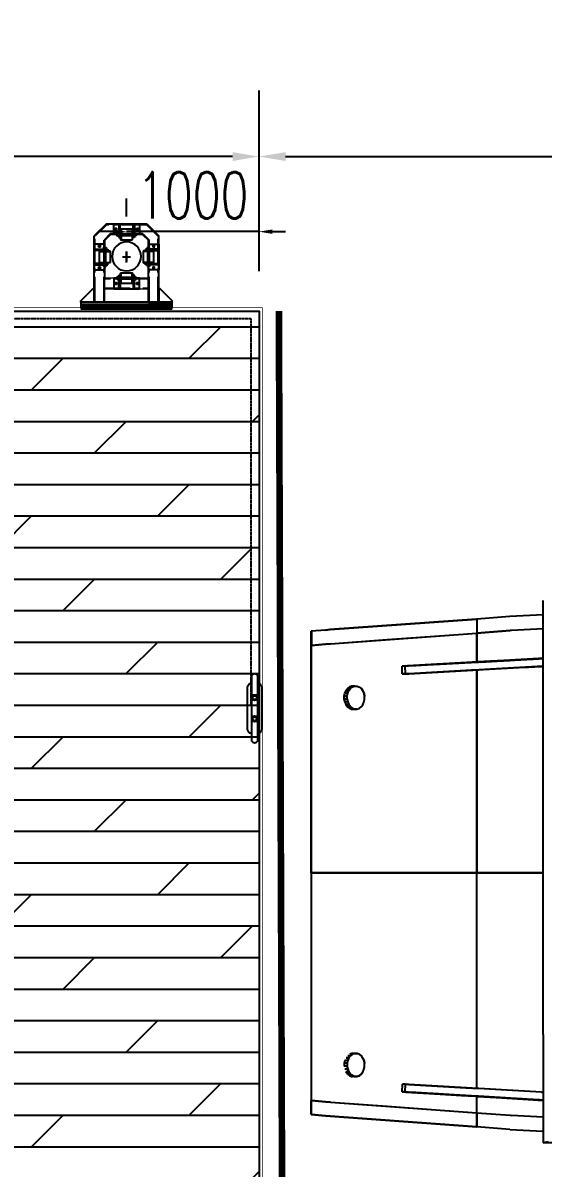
# Model space of a CAD drawing. Header units: millimetres. Extents: x -1003406 to 3312184, y 81337 to 716393.
# Drawn here: x 1480124 to 1484051, y 392198 to 400845 of the extents above; entities that cross this region are included whole.
import ezdxf

# ---------------------------------------------------------------- set-up
doc = ezdxf.new("R2010")
doc.units = ezdxf.units.MM
doc.header["$LTSCALE"] = 10
for name, pattern in [('CENTER2', [28.575, 19.05, -3.175, 3.175, -3.175]), ('DASHED2', [0.375, 0.25, -0.125]), ('DOTE', [2.42, 2, -0.2, 0.02, -0.2])]:
    doc.linetypes.add(name, pattern=pattern)
doc.layers.get('0').update_dxf_attribs({"linetype": 'CONTINUOUS'})
doc.layers.get('Defpoints').update_dxf_attribs({"linetype": 'CONTINUOUS'})
for name, color, linetype in [('DOTE', 1, 'DOTE'), ('W- bollard系船栓', 4, 'CONTINUOUS'), ('W-_ANTICOLLISION防撞措施', 192, 'CONTINUOUS'), ('W-bridge approach引桥', 4, 'CONTINUOUS'), ('W-FLOAT_BOWL浮筒', 253, 'CONTINUOUS'), ('W-MOUNTING固定方式', 5, 'CONTINUOUS'), ('W-STEEL_FRAME钢架', 3, 'CONTINUOUS'), ('W-WOOD_FLOOR木地板', 30, 'CONTINUOUS'), ('配筋率', 61, 'CONTINUOUS')]:
    doc.layers.add(name, color=color, linetype=linetype)
doc.layers.add('文字及标注', color=3, linetype='CONTINUOUS', lineweight=15)
doc.styles.add('STANDARD_T3', font='simplex.shx', dxfattribs={"width": 0.7, "bigfont": 'gbcbig.shx'})
doc.dimstyles.new('W&&100', dxfattribs={"dimtxt": 350, "dimasz": 100, "dimexe": 250, "dimexo": 300, "dimgap": 100, "dimtad": 1, "dimdec": 0, "dimzin": 0, "dimdsep": 46, "dimtxsty": 'STANDARD_T3', "dimcen": 0.09, "dimclrd": 1, "dimclre": 1, "dimclrt": 7, "dimazin": 2, "dimtfac": 1, "dimtdec": 0, "dimtix": 1, "dimtmove": 2, "dimatfit": 3, "dimfxl": 100, "dimtolj": 1, "dimtzin": 0, "dimarcsym": 0})
doc.dimstyles.new('W&&200', dxfattribs={"dimtxt": 700, "dimasz": 200, "dimexe": 500, "dimexo": 600, "dimgap": 200, "dimtad": 1, "dimdec": 0, "dimzin": 0, "dimdsep": 46, "dimtxsty": 'STANDARD_T3', "dimcen": 0.09, "dimclrd": 1, "dimclre": 1, "dimclrt": 7, "dimazin": 2, "dimtfac": 1, "dimtdec": 0, "dimtix": 1, "dimtmove": 2, "dimatfit": 3, "dimfxl": 100, "dimtolj": 1, "dimtzin": 0, "dimarcsym": 0})
doc.dimstyles.new('W&&5', dxfattribs={"dimtxt": 17.5, "dimasz": 5, "dimexe": 12.5, "dimexo": 15, "dimgap": 5, "dimtad": 1, "dimdec": 0, "dimzin": 0, "dimdsep": 46, "dimtxsty": 'STANDARD_T3', "dimcen": 0.09, "dimclrd": 1, "dimclre": 1, "dimclrt": 7, "dimazin": 2, "dimtfac": 1, "dimtdec": 0, "dimtix": 1, "dimtmove": 2, "dimatfit": 3, "dimfxl": 100, "dimtolj": 1, "dimtzin": 0, "dimarcsym": 0})

# ---------------------------------------------------------------- blocks, each defined once
blk = doc.blocks.new('*D914')
at = {"layer": 'Defpoints', "color": 0, "transparency": 16777216}
for p in [(1469406.5, 399835.4), (1469406.5, 398669.1), (1481906.5, 398669.1)]:
    blk.add_point(p, dxfattribs=at)
at = {"layer": 'W-bridge approach引桥', "color": 1, "lineweight": -2, "transparency": 16777216}
for p, q in [((1469406.5, 399269.1), (1469406.5, 400335.4)), ((1481906.5, 399269.1), (1481906.5, 400335.4)), ((1481706.5, 399835.4), (1469606.5, 399835.4))]:
    blk.add_line(p, q, dxfattribs=at)
at = {"layer": 'W-bridge approach引桥', "color": 1, "transparency": 16777216}
for points in [[(1469606.5, 399868.7), (1469606.5, 399802), (1469406.5, 399835.4)], [(1481706.5, 399868.7), (1481706.5, 399802), (1481906.5, 399835.4)]]:
    blk.add_solid(points, dxfattribs=at)
at = {"layer": 'W-bridge approach引桥', "color": 7, "transparency": 16777216, "insert": (1475656.5, 400385.4), "char_height": 700, "attachment_point": 5, "style": 'STANDARD_T3'}
blk.add_mtext('\\A1;12500', dxfattribs=at)
blk = doc.blocks.new('*U190')
blk.add_lwpolyline([(-12, 0), (-12, 2.5), (12, 2.5), (12, 0)], close=True)
blk = doc.blocks.new('*U189')
at = {"color": 8, "linetype": 'Continuous', "lineweight": 15}
for p, q in [((-1, 1.9), (-2.1, 1)), ((0, 1.4), (0, -1.4)), ((-1, -1.9), (-2.1, -1))]:
    blk.add_line(p, q, dxfattribs=at)
at = {"color": 7, "linetype": 'Continuous', "lineweight": 15}
for p, q in [((16, 1.4), (0, 1.4)), ((0, 0), (18.5, 0)), ((16, 1.4), (16, 0)), ((18.5, -1.4), (18.5, 0)), ((0, -1.4), (18.5, -1.4))]:
    blk.add_line(p, q, dxfattribs=at)
for centre, radius, start, end in [((-3.2, 0), 2.9, 41.31782, 318.68218), ((-3.2, 0), 1.45, 41.31782, 318.68218), ((0, 2.8), 2.82, 221.31782, 270), ((0, -2.8), 2.82, 90, 138.68218), ((0, 2.8), 1.37, 221.31782, 270), ((0, -2.8), 1.37, 90, 138.68218)]:
    blk.add_arc(centre, radius, start, end, dxfattribs=at)
blk = doc.blocks.new('无头销轴_B型_D12X150')
at = {"color": 0}
for p, q in [((-72, 6), (-72, -6)), ((72, 6), (72, -6))]:
    blk.add_line(p, q, dxfattribs=at)
blk.add_lwpolyline([(-75, 4.3), (-75, -4.3), (-72, -6), (72, -6), (75, -4.3), (75, 4.3), (72, 6), (-72, 6)], close=True, dxfattribs=at)
for centre in [(-69.5, 0), (69.5, 0)]:
    blk.add_circle(centre, 1.6, dxfattribs=at)
blk = doc.blocks.new('A$C1EDE4923')
at = {"color": 3, "linetype": 'CENTER2', "ltscale": 0.5}
for p, q in [((-272, 67.6), (-272, 91.6)), ((-235, 119.6), (-254, 119.6)), ((-146, 119.6), (-127, 119.6)), ((-109, 67.6), (-109, 91.6)), ((-284, 79.6), (-260, 79.6)), ((-97, 79.6), (-121, 79.6))]:
    blk.add_line(p, q, dxfattribs=at)
at = {"linetype": 'DASHED2'}
for p, q in [((-240, 126.1), (-249, 126.1)), ((-240, 113.1), (-249, 113.1)), ((-235.5, 125.9), (-145.5, 125.9)), ((-235.5, 113.3), (-145.5, 113.3)), ((-141, 126.1), (-132, 126.1)), ((-141, 113.1), (-132, 113.1))]:
    blk.add_line(p, q, dxfattribs=at)
at = {"color": 3, "linetype": 'CENTER2'}
blk.add_line((-240.9, 119.6), (-140, 119.6), dxfattribs=at)
for p, q in [((-232.5, 79.6), (-232.5, 159.6)), ((-148.5, 79.6), (-148.5, 159.6))]:
    blk.add_line(p, q)
for points in [[(-94, 39.6), (-94, 119.6), (-287, 119.6), (-287, 39.6)], [(-249, 141.6), (-240, 141.6), (-240, 39.6), (-249, 39.6)], [(-232.5, 159.6), (-148.5, 159.6), (-145.5, 156.6), (-145.5, 82.6), (-148.5, 79.6), (-232.5, 79.6), (-235.5, 82.6), (-235.5, 156.6)], [(-132, 141.6), (-141, 141.6), (-141, 39.6), (-132, 39.6)]]:
    blk.add_lwpolyline(points, close=True)
for centre in [(-272, 79.6), (-109, 79.6)]:
    blk.add_circle(centre, 7)
at = {"xscale": -1}
for name, p, rotation in [('无头销轴_B型_D12X150', (-190.5, 119.6), 180), ('*U189', (-260, 113.6), 270), ('*U190', (-249, 119.6), 90), ('*U190', (-237.5, 119.6), 90)]:
    blk.add_blockref(name, p, dxfattribs=dict(at, rotation=rotation))
for name, p, rotation in [('*U190', (-143.5, 119.6), 270), ('*U190', (-132, 119.6), 270), ('*U189', (-121, 113.6), 90)]:
    blk.add_blockref(name, p, dxfattribs=dict(rotation=rotation))
blk = doc.blocks.new('*D175')
at = {"color": 1, "lineweight": -2, "transparency": 16777216}
for p, q in [((-78.3, 310.9), (78, 464.4)), ((120.6, 506.2), (81.6, 467.9)), ((-81.8, 307.4), (-85.4, 303.9))]:
    blk.add_line(p, q, dxfattribs=at)
at = {"color": 1, "transparency": 16777216}
for points in [[(81, 468.5), (82.2, 467.3), (78, 464.4)], [(-82.4, 308), (-81.3, 306.8), (-78.3, 310.9)]]:
    blk.add_solid(points, dxfattribs=at)
at = {"layer": 'Defpoints', "color": 0, "transparency": 16777216}
for p in [(78, 464.4), (-78.3, 310.9)]:
    blk.add_point(p, dxfattribs=at)
at = {"color": 7, "transparency": 16777216, "insert": (93.2, 498.6), "char_height": 17.5, "attachment_point": 5, "rotation": 44.4737, "style": 'STANDARD_T3'}
blk.add_mtext('\\A1;∅219', dxfattribs=at)
blk = doc.blocks.new('*D928')
at = {"layer": 'Defpoints', "color": 0, "transparency": 16777216}
for p in [(1497906.5, 399835.4), (1481906.5, 398669.1), (1497906.5, 391669.1)]:
    blk.add_point(p, dxfattribs=at)
at = {"layer": 'W-bridge approach引桥', "color": 1, "lineweight": -2, "transparency": 16777216}
for p, q in [((1481906.5, 399269.1), (1481906.5, 400335.4)), ((1497906.5, 399035.4), (1497906.5, 400335.4)), ((1482106.5, 399835.4), (1497706.5, 399835.4))]:
    blk.add_line(p, q, dxfattribs=at)
at = {"layer": 'W-bridge approach引桥', "color": 1, "transparency": 16777216}
for points in [[(1482106.5, 399868.7), (1482106.5, 399802), (1481906.5, 399835.4)], [(1497706.5, 399868.7), (1497706.5, 399802), (1497906.5, 399835.4)]]:
    blk.add_solid(points, dxfattribs=at)
at = {"layer": 'W-bridge approach引桥', "color": 7, "transparency": 16777216, "insert": (1489906.5, 400385.4), "char_height": 700, "attachment_point": 5, "style": 'STANDARD_T3'}
blk.add_mtext('\\A1;16000', dxfattribs=at)
blk = doc.blocks.new('*D697')
at = {"layer": 'Defpoints', "color": 0, "transparency": 16777216}
for p in [(1480906.8, 399268.4), (1480906.8, 399081.7), (1481906.5, 398669.1)]:
    blk.add_point(p, dxfattribs=at)
at = {"layer": '文字及标注', "color": 1, "lineweight": -2, "transparency": 16777216}
for p, q in [((1480906.8, 399381.7), (1480906.8, 399518.4)), ((1481906.5, 398969.1), (1481906.5, 399518.4)), ((1480806.8, 399268.4), (1480706.8, 399268.4)), ((1481906.5, 399268.4), (1480906.8, 399268.4)), ((1482006.5, 399268.4), (1482106.5, 399268.4))]:
    blk.add_line(p, q, dxfattribs=at)
at = {"layer": '文字及标注', "color": 1, "transparency": 16777216}
for points in [[(1480806.8, 399285), (1480806.8, 399251.7), (1480906.8, 399268.4)], [(1482006.5, 399285), (1482006.5, 399251.7), (1481906.5, 399268.4)]]:
    blk.add_solid(points, dxfattribs=at)
at = {"layer": '文字及标注', "color": 7, "transparency": 16777216, "insert": (1481406.7, 399543.4), "char_height": 350, "attachment_point": 5, "style": 'STANDARD_T3'}
blk.add_mtext('\\A1;1000', dxfattribs=at)
blk = doc.blocks.new('$matou$00000081')
at = {"elevation": 0}
for points in [[(115.4, -12.5, 1.151757), (115.4, 12.5), (-115.4, 12.5, 1.151757), (-115.4, -12.5), (115.4, -12.5)], [(-96.2, 12.5, -0.182727), (-79.9, 27.6), (80.9, 27.6, -0.182727), (97.2, 12.5)], [(97.2, -12.5, -0.182727), (80.9, -27.6), (-79.9, -27.6, -0.182727), (-96.2, -12.5, -0.127039)]]:
    blk.add_lwpolyline(points, format="xyb", dxfattribs=at)
for centre, radius in [((-39.5, 0, 0), 10.9), ((-39.5, 0, 0), 7.27), ((40.5, 0, 0), 10.9), ((40.5, 0, 0), 7.27)]:
    blk.add_circle(centre, radius)
blk = doc.blocks.new('$matou$00000062')
at = {"color": 0, "linetype": 'Continuous'}
for p, q in [((-1659.6, 7196.1), (-1650.7, 7299.6)), ((-1650.7, 7299.6), (-1659.6, 7196.1)), ((-1650.7, 7299.2), (-1554.1, 7300)), ((-1650.7, 7299.2), (-1650.7, 7300)), ((-1650.7, 7300), (-1554.1, 7300)), ((-1650.7, 7299.2), (-1554.1, 7300)), ((-1554.1, 7299.6), (-1650.7, 7299.6)), ((-1554.1, 7299.6), (-1650.7, 7299.6)), ((-1650.7, 7299.2), (-1554.1, 7299.2)), ((-1606.1, 7300), (-1606.1, 7300)), ((-1606.1, 7300), (-1606.1, 7300)), ((-1563.1, 7196.1), (-1554.1, 7299.2)), ((-1554.1, 7299.2), (-1563.1, 7196.1)), ((-1563.1, 7196.1), (-1554.1, 7299.2)), ((-1554.1, 7300), (-1554.1, 7299.2)), ((0, 7299.6), (-1554.1, 7299.6)), ((0, 7299.6), (-1554.1, 7299.6)), ((0, 7299.6), (0, 7196.1)), ((0, 7196.1), (0, 7299.6)), ((1554.1, 7299.6), (0, 7299.6)), ((0, 7299.6), (1554.1, 7299.6)), ((0, 7196.1), (0, 7299.6)), ((0, 7196.1), (0, 7299.6)), ((1554.1, 7299.2), (1554.1, 7300)), ((1650.7, 7300), (1554.1, 7300)), ((1650.7, 7300), (1554.1, 7299.2)), ((1650.7, 7300), (1554.1, 7299.2)), ((1554.1, 7299.6), (1650.7, 7299.6)), ((1554.1, 7299.6), (1650.7, 7299.6)), ((1563.1, 7196.1), (1554.1, 7299.2)), ((1554.1, 7299.2), (1563.1, 7196.1)), ((1650.7, 7299.2), (1554.1, 7299.2)), ((1563.1, 7196.1), (1554.1, 7299.2)), ((1606.1, 7300), (1606.1, 7300)), ((1606.1, 7300), (1606.1, 7300)), ((1650.7, 7300), (1650.7, 7299.2)), ((1659.6, 7196.1), (1650.7, 7299.6)), ((1659.6, 7196.1), (1650.7, 7299.6)), ((-1734.6, 6084.7), (-1662.6, 7162.4)), ((-1662.6, 7162.1), (-1734.6, 6084.4)), ((-1734.6, 6084.4), (-1662.6, 7162.1)), ((-1734.6, 6084.7), (-1662.6, 7161.7)), ((-1734.6, 6084), (-1662.6, 7161.7)), ((-1734.6, 6084.7), (-1662.6, 7161.7)), ((-1662.6, 7162.1), (-1659.6, 7196.1)), ((-1659.6, 7196.1), (-1662.6, 7162.1)), ((-1662.6, 7161.7), (-1662.6, 7162.4)), ((-1566.4, 7157.9), (-1638.1, 6084.4)), ((-1566.4, 7157.9), (-1638.1, 6084.4)), ((-1566.4, 7157.9), (-1594.2, 6741.8)), ((-1563.1, 7196.1), (-1566.4, 7157.9)), ((-1563.1, 7196.1), (-1566.4, 7157.9)), ((-1566.4, 7157.9), (-1563.1, 7196.1)), ((0, 7196.1), (0, 6741.8)), ((0, 6741.8), (0, 7196.1)), ((0, 7196.1), (0, 6741.8)), ((0, 6741.8), (0, 7196.1)), ((1566.4, 7157.9), (1563.1, 7196.1)), ((1563.1, 7196.1), (1566.4, 7157.9)), ((1563.1, 7196.1), (1566.4, 7157.9)), ((1566.4, 7157.9), (1638.1, 6084.4)), ((1566.4, 7157.9), (1638.1, 6084.4)), ((1566.4, 7157.9), (1594.2, 6741.8)), ((1662.6, 7162.1), (1659.6, 7196.1)), ((1659.6, 7196.1), (1662.6, 7162.1)), ((1662.6, 7161.7), (1662.6, 7162.4)), ((1734.6, 6084.7), (1662.6, 7162.4)), ((1662.6, 7162.1), (1734.6, 6084.4)), ((1662.6, 7162.1), (1734.6, 6084.4)), ((1734.6, 6084.7), (1662.6, 7161.7)), ((1734.6, 6084), (1662.6, 7161.7)), ((1734.6, 6084.7), (1662.6, 7161.7)), ((-1373.6, 7033.6), (-1358.8, 7045.3)), ((-1358.8, 7045.3), (-1358.8, 7023.8)), ((-1358.8, 7023.8), (-1358.8, 7045.3)), ((-1340.8, 7032), (-1340.8, 7053.5)), ((-1340.8, 7032), (-1340.8, 7053.5)), ((-1320.7, 7036.1), (-1320.7, 7057.6)), ((-1320.7, 7036.1), (-1320.7, 7057.6)), ((-1300.1, 7057.3), (-1320.7, 7057.6)), ((-1300.1, 7035.8), (-1300.1, 7057.3)), ((-1300.1, 7035.8), (-1300.1, 7057.3)), ((-1280.3, 7052.7), (-1300.1, 7057.3)), ((-1280.3, 7031.2), (-1280.3, 7052.7)), ((-1280.3, 7031.2), (-1280.3, 7052.7)), ((-1262.6, 7022.6), (-1262.6, 7044)), ((-1262.6, 7044), (-1262.6, 7022.6)), ((1135.6, 7033.6), (1150.4, 7045.3)), ((1150.4, 7045.3), (1135.6, 7033.6)), ((1168.4, 7053.5), (1150.4, 7045.3)), ((1168.4, 7053.5), (1150.4, 7045.3)), ((1150.4, 7023.8), (1150.4, 7045.3)), ((1150.4, 7023.8), (1150.4, 7045.3)), ((1188.4, 7057.6), (1168.4, 7053.5)), ((1168.4, 7053.5), (1188.4, 7057.6)), ((1168.4, 7032), (1168.4, 7053.5)), ((1168.4, 7032), (1168.4, 7053.5)), ((1188.4, 7036.1), (1188.4, 7057.6)), ((1188.4, 7057.6), (1188.4, 7036.1)), ((1188.4, 7057.6), (1209, 7057.3)), ((1188.4, 7057.6), (1209, 7057.3)), ((1209, 7057.3), (1209, 7035.8)), ((1209, 7057.3), (1209, 7035.8)), ((1209, 7057.3), (1228.9, 7052.7)), ((1209, 7057.3), (1228.9, 7052.7)), ((1228.9, 7052.7), (1228.9, 7031.2)), ((1228.9, 7052.7), (1246.5, 7044)), ((1228.9, 7052.7), (1228.9, 7031.2)), ((1246.5, 7044), (1228.9, 7052.7)), ((1246.5, 7044), (1260.9, 7031.9)), ((1246.5, 7022.6), (1246.5, 7044)), ((1246.5, 7044), (1246.5, 7022.6)), ((1260.9, 7031.9), (1246.5, 7044)), ((-1390.2, 6964.6), (-1390.2, 6986.1)), ((-1390.2, 6964.6), (-1390.2, 6986.1)), ((-1390.2, 6964.6), (-1389.9, 6981.5)), ((-1389.9, 6981.5), (-1390.2, 6964.6)), ((-1385.2, 6948.3), (-1390.2, 6964.6)), ((-1390.2, 6964.6), (-1385.2, 6948.3)), ((-1389.9, 7003), (-1390, 6997.2)), ((-1384.2, 7019.2), (-1389.9, 7003)), ((-1389.9, 6981.5), (-1389.9, 7003)), ((-1389.9, 6981.5), (-1389.9, 7003)), ((-1389.9, 6981.5), (-1384.2, 6997.7)), ((-1384.2, 6997.7), (-1389.9, 6981.5)), ((-1373.6, 7033.6), (-1384.2, 7019.2)), ((-1384.2, 6997.7), (-1384.2, 7019.2)), ((-1384.2, 6997.7), (-1384.2, 7019.2)), ((-1384.2, 6997.7), (-1373.6, 7012.1)), ((-1373.6, 7012.1), (-1384.2, 6997.7)), ((-1373.6, 7012.1), (-1373.6, 7033.6)), ((-1373.6, 7033.6), (-1373.6, 7012.1)), ((-1373.6, 7012.1), (-1358.8, 7023.8)), ((-1373.6, 7012.1), (-1358.8, 7023.8)), ((-1358.8, 7023.8), (-1340.8, 7032)), ((-1340.8, 7032), (-1358.8, 7023.8)), ((-1340.8, 7032), (-1320.7, 7036.1)), ((-1320.7, 7036.1), (-1340.8, 7032)), ((-1300.1, 7035.8), (-1320.7, 7036.1)), ((-1300.1, 7035.8), (-1320.7, 7036.1)), ((-1280.3, 7031.2), (-1300.1, 7035.8)), ((-1280.3, 7031.2), (-1300.1, 7035.8)), ((-1262.6, 7022.6), (-1280.3, 7031.2)), ((-1262.6, 7022.6), (-1280.3, 7031.2)), ((-1248.3, 7010.4), (-1262.6, 7022.6)), ((-1248.3, 7010.4), (-1262.6, 7022.6)), ((-1248.3, 7031.9), (-1248.3, 7010.4)), ((-1248.3, 7010.4), (-1248.3, 7031.9)), ((-1248.3, 7010.4), (-1238.3, 6995.7)), ((-1238.3, 6995.7), (-1248.3, 7010.4)), ((-1238.3, 6995.7), (-1238.3, 7017.2)), ((-1238.3, 7017.2), (-1238.3, 6995.7)), ((-1233.2, 7000.9), (-1238.3, 7017.2)), ((-1233.2, 6979.4), (-1238.3, 6995.7)), ((-1233.2, 6979.4), (-1238.3, 6995.7)), ((-1233.2, 6979.4), (-1233.6, 6962.5)), ((-1233.6, 6962.5), (-1233.2, 6979.4)), ((-1233.2, 7000.9), (-1233.2, 6979.4)), ((-1233.2, 6979.4), (-1233.2, 7000.9)), ((1118.9, 6986.1), (1119.3, 7003)), ((1119.3, 7003), (1118.9, 6986.1)), ((1118.9, 6964.6), (1118.9, 6986.1)), ((1118.9, 6964.6), (1118.9, 6986.1)), ((1119.3, 6981.5), (1118.9, 6964.6)), ((1119.3, 6981.5), (1118.9, 6964.6)), ((1118.9, 6964.6), (1124, 6948.3)), ((1118.9, 6964.6), (1124, 6948.3)), ((1119.3, 7003), (1125, 7019.2)), ((1125, 7019.2), (1119.3, 7003)), ((1119.3, 6981.5), (1119.3, 7003)), ((1119.3, 6981.5), (1119.3, 7003)), ((1125, 6997.7), (1119.3, 6981.5)), ((1125, 6997.7), (1119.3, 6981.5)), ((1125, 7019.2), (1135.6, 7033.6)), ((1135.6, 7033.6), (1125, 7019.2)), ((1125, 6997.7), (1125, 7019.2)), ((1125, 6997.7), (1125, 7019.2)), ((1135.6, 7012.1), (1125, 6997.7)), ((1135.6, 7012.1), (1125, 6997.7)), ((1135.6, 7012.1), (1135.6, 7033.6)), ((1135.6, 7012.1), (1135.6, 7033.6)), ((1135.6, 7012.1), (1150.4, 7023.8)), ((1150.4, 7023.8), (1135.6, 7012.1)), ((1168.4, 7032), (1150.4, 7023.8)), ((1168.4, 7032), (1150.4, 7023.8)), ((1188.4, 7036.1), (1168.4, 7032)), ((1188.4, 7036.1), (1168.4, 7032)), ((1188.4, 7036.1), (1209, 7035.8)), ((1188.4, 7036.1), (1209, 7035.8)), ((1209, 7035.8), (1228.9, 7031.2)), ((1209, 7035.8), (1228.9, 7031.2)), ((1228.9, 7031.2), (1246.5, 7022.6)), ((1228.9, 7031.2), (1246.5, 7022.6)), ((1260.9, 7010.4), (1246.5, 7022.6)), ((1246.5, 7022.6), (1260.9, 7010.4)), ((1260.9, 7010.4), (1260.9, 7031.9)), ((1260.9, 7031.9), (1270.9, 7017.2)), ((1260.9, 7010.4), (1260.9, 7031.9)), ((1270.9, 7017.2), (1260.9, 7031.9)), ((1260.9, 7010.4), (1270.9, 6995.7)), ((1260.9, 7010.4), (1270.9, 6995.7)), ((1270.9, 7017.2), (1275.9, 7000.9)), ((1270.9, 6995.7), (1270.9, 7017.2)), ((1270.9, 6995.7), (1270.9, 7017.2)), ((1275.9, 7000.9), (1270.9, 7017.2)), ((1270.9, 6995.7), (1275.9, 6979.4)), ((1270.9, 6995.7), (1275.9, 6979.4)), ((1275.9, 6979.4), (1275.6, 6962.5)), ((1275.9, 6979.4), (1275.6, 6962.5)), ((1275.9, 6979.4), (1275.9, 7000.9)), ((1275.9, 6979.4), (1275.9, 7000.9)), ((-1375.2, 6933.6), (-1385.2, 6948.3)), ((-1385.2, 6948.3), (-1375.2, 6933.6)), ((-1360.8, 6921.5), (-1375.2, 6933.6)), ((-1375.2, 6933.6), (-1360.8, 6921.5)), ((-1360.8, 6921.5), (-1343.2, 6912.8)), ((-1360.8, 6921.5), (-1343.2, 6912.8)), ((-1343.2, 6912.8), (-1323.3, 6908.2)), ((-1343.2, 6912.8), (-1323.3, 6908.2)), ((-1323.3, 6908.2), (-1302.7, 6907.9)), ((-1323.3, 6908.2), (-1302.7, 6907.9)), ((-1282.7, 6912), (-1302.7, 6907.9)), ((-1302.7, 6907.9), (-1282.7, 6912)), ((-1264.7, 6920.2), (-1282.7, 6912)), ((-1282.7, 6912), (-1264.7, 6920.2)), ((-1264.7, 6920.2), (-1249.9, 6931.9)), ((-1264.7, 6920.2), (-1249.9, 6931.9)), ((-1239.2, 6946.3), (-1249.9, 6931.9)), ((-1249.9, 6931.9), (-1239.2, 6946.3)), ((-1239.2, 6946.3), (-1233.6, 6962.5)), ((-1239.2, 6946.3), (-1233.6, 6962.5)), ((1124, 6948.3), (1134, 6933.6)), ((1124, 6948.3), (1134, 6933.6)), ((1134, 6933.6), (1148.3, 6921.5)), ((1134, 6933.6), (1148.3, 6921.5)), ((1148.3, 6921.5), (1166, 6912.8)), ((1148.3, 6921.5), (1166, 6912.8)), ((1166, 6912.8), (1185.8, 6908.2)), ((1166, 6912.8), (1185.8, 6908.2)), ((1185.8, 6908.2), (1206.5, 6907.9)), ((1185.8, 6908.2), (1206.5, 6907.9)), ((1226.5, 6912), (1206.5, 6907.9)), ((1206.5, 6907.9), (1226.5, 6912)), ((1244.5, 6920.2), (1226.5, 6912)), ((1226.5, 6912), (1244.5, 6920.2)), ((1259.3, 6931.9), (1244.5, 6920.2)), ((1244.5, 6920.2), (1259.3, 6931.9)), ((1269.9, 6946.3), (1259.3, 6931.9)), ((1269.9, 6946.3), (1259.3, 6931.9)), ((1275.6, 6962.5), (1269.9, 6946.3)), ((1275.6, 6962.5), (1269.9, 6946.3)), ((-1594.2, 6741.8), (-1624.5, 6287.6)), ((0, 6741.8), (0, 6287.6)), ((0, 6287.6), (0, 6741.8)), ((0, 6741.8), (0, 6287.6)), ((0, 6287.6), (0, 6741.8)), ((1594.2, 6741.8), (1624.5, 6287.6)), ((-1526.6, 6077.1), (-1498, 6591.3)), ((-1497.3, 6605.9), (-1525.9, 6091.6)), ((-1497.2, 6585.2), (-1525.8, 6070.9)), ((-1497.2, 6585.2), (-1522.8, 6123.5)), ((-1522.8, 6123.5), (-1497.2, 6585.2)), ((-1498, 6591.3), (-1522.2, 6156)), ((-1522.2, 6156), (-1498, 6591.3)), ((-1497.9, 6573.4), (-1522.1, 6138)), ((-1497.9, 6573.4), (-1522.1, 6138)), ((-1498, 6591.3), (-1510.1, 6365.2)), ((-1498, 6591.3), (-1510.1, 6365.2)), ((-1510.1, 6364.2), (-1497.9, 6573.4)), ((-1497.9, 6573.4), (-1510.1, 6364.2)), ((-1509.4, 6377.2), (-1497.3, 6604)), ((-1497.3, 6604), (-1509.4, 6377.2)), ((-1509.4, 6377.2), (-1497.2, 6587)), ((-1497.2, 6587), (-1509.4, 6377.2)), ((-1495.7, 6611.5), (-1506.9, 6410.3)), ((-1498.5, 5607.3), (-1444.2, 6583.2)), ((-1497.3, 6605.9), (-1495.8, 6632.2)), ((-1497.3, 6605.9), (-1495.8, 6632.2)), ((-1497.3, 6604), (-1497.2, 6587)), ((-1497.2, 6587), (-1497.3, 6604)), ((-1495.7, 6611.5), (-1497.2, 6585.2)), ((-1497.2, 6585.2), (-1495.7, 6611.5)), ((-1495.8, 6632.2), (-1442.9, 6630.2)), ((-1495.7, 6611.5), (-1495.8, 6632.2)), ((-1495.8, 6632.2), (-1442.9, 6630.2)), ((-1495.8, 6632.2), (-1495.7, 6611.5)), ((-1442.8, 6609.5), (-1495.7, 6611.5)), ((-1442.8, 6609.5), (-1495.7, 6611.5)), ((-1444.2, 6583.2), (-1472.8, 6069)), ((-1442.8, 6609.5), (-1470.1, 6118.2)), ((-1444.2, 6583.2), (-1469.9, 6121.5)), ((-1469.9, 6121.5), (-1444.2, 6583.2)), ((-1444.2, 6583.2), (-1442.8, 6609.5)), ((-1442.8, 6609.5), (-1444.2, 6583.2)), ((-1442.8, 6609.5), (-1442.9, 6630.2)), ((-1442.8, 6609.5), (-1442.9, 6630.2)), ((1359.7, 6610.4), (1359.8, 6631)), ((1359.8, 6631), (1359.7, 6610.4)), ((1412.7, 6612.2), (1359.7, 6610.4)), ((1412.7, 6612.2), (1359.7, 6610.4)), ((1359.7, 6610.4), (1411.7, 5596.4)), ((1359.7, 6610.4), (1361.1, 6584.1)), ((1361.1, 6584.1), (1359.7, 6610.4)), ((1359.8, 6631), (1412.8, 6632.9)), ((1359.8, 6631), (1412.8, 6632.9)), ((1361.1, 6584.1), (1387.4, 6069.7)), ((1361.1, 6584.1), (1384.7, 6122.3)), ((1411.7, 5596.4), (1361.1, 6584.1)), ((1384.7, 6122.3), (1361.1, 6584.1)), ((1412.7, 6612.2), (1412.8, 6632.9)), ((1412.7, 6612.2), (1412.8, 6632.9)), ((1414, 6585.9), (1412.7, 6612.2)), ((1412.7, 6612.2), (1414, 6585.9)), ((1414.1, 6606.6), (1412.8, 6632.9)), ((1414.1, 6606.6), (1412.8, 6632.9)), ((1414.1, 6604.7), (1414, 6587.7)), ((1414.1, 6604.7), (1414, 6587.7)), ((1414, 6587.7), (1425.3, 6377.8)), ((1414, 6587.7), (1425.3, 6377.8)), ((1414, 6585.9), (1437.7, 6124.1)), ((1437.7, 6124.1), (1414, 6585.9)), ((1455.1, 5784.4), (1414, 6585.9)), ((1414, 6585.9), (1414, 6585.9)), ((1414.1, 6606.6), (1440.5, 6092.2)), ((1414.1, 6604.7), (1425.3, 6377.8)), ((1414.1, 6604.7), (1425.3, 6377.8)), ((1414.7, 6574.1), (1425.9, 6364.9)), ((1425.9, 6364.9), (1414.7, 6574.1)), ((1437, 6138.6), (1414.7, 6574.1)), ((1437, 6138.6), (1414.7, 6574.1)), ((1437.1, 6156.6), (1414.8, 6592)), ((1414.8, 6592), (1437.1, 6156.6)), ((1414.8, 6592), (1425.9, 6365.8)), ((1414.8, 6592), (1437.1, 6156.6)), ((1425.9, 6365.8), (1414.8, 6592)), ((-1510.8, 6352.2), (-1522.9, 6125.4)), ((-1510.8, 6352.2), (-1522.9, 6125.4)), ((-1510.8, 6352.2), (-1522.9, 6142.4)), ((-1522.9, 6142.4), (-1510.8, 6352.2)), ((-1522.2, 6156), (-1510.1, 6365.2)), ((-1522.2, 6156), (-1510.1, 6365.2)), ((-1510.1, 6364.2), (-1522.1, 6138)), ((-1522.1, 6138), (-1510.1, 6364.2)), ((-1510.8, 6352.2), (-1510.1, 6364.2)), ((-1509.4, 6377.2), (-1510.1, 6365.2)), ((-1509.6, 6364.2), (-1510.1, 6364.2)), ((1425.9, 6365.8), (1425.3, 6377.8)), ((1425.9, 6364.9), (1425.4, 6364.8)), ((1425.9, 6365.8), (1437.1, 6156.6)), ((1425.9, 6365.8), (1437.1, 6156.6)), ((1426.5, 6352.9), (1425.9, 6364.9)), ((1425.9, 6364.9), (1437, 6138.6)), ((1437, 6138.6), (1425.9, 6364.9)), ((1437.7, 6126), (1426.5, 6352.9)), ((1426.5, 6352.9), (1437.7, 6126)), ((1437.8, 6143), (1426.5, 6352.9)), ((1437.8, 6143), (1426.5, 6352.9)), ((-1624.5, 6287.6), (-1638.1, 6084.4)), ((0, 6287.6), (0, 6084.4)), ((0, 6084.4), (0, 6287.6)), ((0, 6287.6), (0, 6084.4)), ((0, 6084.4), (0, 6287.6)), ((1624.5, 6287.6), (1638.1, 6084.4)), ((-1526.6, 6077.1), (-1522.2, 6156)), ((-1525.8, 6070.9), (-1522.8, 6123.5)), ((-1525.8, 6070.9), (-1522.8, 6123.5)), ((-1523, 6146.3), (-1522.9, 6144.2)), ((-1523, 6146.3), (-1522.9, 6144.2)), ((-1522.9, 6142.4), (-1522.9, 6125.4)), ((-1522.9, 6142.4), (-1521.9, 6142.3)), ((-1522.9, 6142.4), (-1522.9, 6125.4)), ((-1521.9, 6142.3), (-1522.9, 6142.4)), ((-1472.8, 6069), (-1469.9, 6121.5)), ((-1472.8, 6069), (-1469.9, 6121.5)), ((1387.4, 6069.7), (1384.7, 6122.3)), ((1387.4, 6069.7), (1384.7, 6122.3)), ((1436.9, 6142.9), (1437.8, 6143)), ((1437.8, 6143), (1436.9, 6142.9)), ((1441.2, 6077.7), (1437.1, 6156.6)), ((1437.8, 6143), (1437.7, 6126)), ((1437.7, 6126), (1437.8, 6143)), ((1437.7, 6124.1), (1452.2, 5840.6)), ((1437.8, 6144.8), (1437.8, 6146.9)), ((1437.8, 6144.8), (1437.8, 6146.9)), ((1440.4, 6071.5), (1437.8, 6122.4)), ((1440.4, 6071.5), (1437.8, 6122.4)), ((-1751.8, 5841), (-1734.6, 6084.4)), ((-1751.8, 5841), (-1734.6, 6084.4)), ((-1734.6, 6084.7), (-1734.6, 6084)), ((-1734.6, 6084.4), (-1638.1, 6084.4)), ((-1638.1, 6084.4), (-1734.6, 6084.4)), ((-1638.1, 6084.4), (-1655.6, 5837.6)), ((-1638.1, 6084.4), (-1655.6, 5837.6)), ((-1638.1, 6084.4), (-1655.6, 5837.6)), ((-1638.1, 6084.4), (-1526.3, 6084.4)), ((-1638.1, 6084.4), (-1526.3, 6084.4)), ((-1552.1, 5596.4), (-1524.6, 6091.8)), ((-1552.1, 5596.4), (-1525.8, 6070.9)), ((-1525.9, 6091.6), (-1551.5, 5629.9)), ((-1525.9, 6091.6), (-1551.5, 5629.9)), ((-1550.8, 5641.7), (-1526.6, 6077.1)), ((-1550.8, 5641.7), (-1526.6, 6077.1)), ((-1526.5, 6059.1), (-1550.7, 5623.8)), ((-1526.5, 6059.1), (-1550.7, 5623.8)), ((-1526.6, 6077.1), (-1538.6, 5850.9)), ((-1526.6, 6077.1), (-1538.6, 5850.9)), ((-1526.5, 6059.1), (-1538.6, 5849.9)), ((-1538.6, 5849.9), (-1526.5, 6059.1)), ((-1525.9, 6089.8), (-1537.9, 5862.9)), ((-1537.9, 5862.9), (-1525.9, 6089.8)), ((-1537.9, 5862.9), (-1525.8, 6072.8)), ((-1525.8, 6072.8), (-1537.9, 5862.9)), ((-1525.9, 6091.6), (-1525.9, 6093.7)), ((-1525.9, 6091.6), (-1525.9, 6093.7)), ((-1525.8, 6072.8), (-1525.9, 6089.8)), ((-1525.8, 6072.8), (-1525.9, 6089.8)), ((-1498.5, 5607.3), (-1472.8, 6069)), ((-1498.5, 5607.3), (-1472.8, 6069)), ((-1472, 6084.4), (0, 6084.4)), ((-1472, 6084.4), (0, 6084.4)), ((0, 5596.4), (0, 6084.4)), ((0, 5596.4), (0, 6084.4)), ((1386.7, 6084.4), (0, 6084.4)), ((0, 6084.4), (0, 5596.4)), ((0, 6084.4), (0, 5596.4)), ((0, 6084.4), (1386.7, 6084.4)), ((1411.7, 5596.4), (1387.4, 6069.7)), ((1440.5, 6090.4), (1440.4, 6073.4)), ((1440.5, 6090.4), (1440.4, 6073.4)), ((1440.4, 6073.4), (1451.6, 5863.5)), ((1451.6, 5863.5), (1440.4, 6073.4)), ((1464.1, 5609.8), (1440.4, 6071.5)), ((1440.4, 6071.5), (1464.1, 5609.8)), ((1440.5, 6092.2), (1440.5, 6094.3)), ((1440.5, 6094.3), (1440.5, 6092.2)), ((1440.5, 6092.2), (1464.2, 5630.5)), ((1464.2, 5630.5), (1440.5, 6092.2)), ((1440.5, 6090.4), (1451.6, 5863.5)), ((1451.6, 5863.5), (1440.5, 6090.4)), ((1638.1, 6084.4), (1440.9, 6084.4)), ((1440.9, 6084.4), (1638.1, 6084.4)), ((1441.1, 6059.7), (1452.3, 5850.5)), ((1452.3, 5850.5), (1441.1, 6059.7)), ((1464.8, 5596.4), (1441.1, 6059.7)), ((1452.3, 5851.5), (1441.2, 6077.7)), ((1452.3, 5851.5), (1441.2, 6077.7)), ((1465.8, 5596.4), (1441.2, 6077.7)), ((1463.5, 5642.2), (1441.2, 6077.7)), ((1441.2, 6077.7), (1463.5, 5642.2)), ((1638.1, 6084.4), (1655.6, 5837.6)), ((1655.6, 5837.6), (1638.1, 6084.4)), ((1734.6, 6084.4), (1638.1, 6084.4)), ((1734.6, 6084.4), (1638.1, 6084.4)), ((1638.1, 6084.4), (1655.6, 5837.6)), ((1734.6, 6084.7), (1734.6, 6084)), ((1751.8, 5841), (1734.6, 6084.4)), ((1751.8, 5841), (1734.6, 6084.4)), ((-1751.8, 5841), (-1764.3, 5596.4)), ((-1751.8, 5841), (-1764.3, 5596.4)), ((-1667.6, 5596.4), (-1656.1, 5828.5)), ((-1667.6, 5596.4), (-1656.1, 5828.5)), ((-1655.6, 5837.6), (-1656.1, 5828.5)), ((-1655.6, 5837.6), (-1656.1, 5828.5)), ((-1539.3, 5837.9), (-1551.5, 5628.1)), ((-1551.5, 5628.1), (-1539.3, 5837.9)), ((-1539.3, 5837.9), (-1551.4, 5611.1)), ((-1539.3, 5837.9), (-1551.4, 5611.1)), ((-1550.8, 5641.7), (-1538.6, 5850.9)), ((-1550.8, 5641.7), (-1538.6, 5850.9)), ((-1550.7, 5623.8), (-1538.6, 5849.9)), ((-1550.7, 5623.8), (-1538.6, 5849.9)), ((-1539.3, 5837.9), (-1538.6, 5849.9)), ((-1537.9, 5862.9), (-1538.6, 5850.9)), ((-1538.1, 5849.9), (-1538.6, 5849.9)), ((1452.3, 5851.5), (1451.6, 5863.5)), ((1452.3, 5850.5), (1451.8, 5850.5)), ((1452.3, 5851.5), (1463.5, 5642.2)), ((1452.3, 5851.5), (1463.5, 5642.2)), ((1463.4, 5624.4), (1452.3, 5850.5)), ((1452.3, 5850.5), (1463.4, 5624.4)), ((1452.9, 5838.5), (1452.3, 5850.5)), ((1452.9, 5838.5), (1464.1, 5611.6)), ((1464.1, 5611.6), (1452.9, 5838.5)), ((1464.1, 5628.6), (1452.9, 5838.5)), ((1464.1, 5628.6), (1452.9, 5838.5)), ((1656.1, 5828.5), (1655.6, 5837.6)), ((1656.1, 5828.5), (1655.6, 5837.6)), ((1667.6, 5596.4), (1656.1, 5828.5)), ((1667.6, 5596.4), (1656.1, 5828.5)), ((1667.6, 5596.4), (1656.1, 5828.5)), ((1764.3, 5596.4), (1751.8, 5841)), ((1764.3, 5596.4), (1751.8, 5841)), ((-1541.7, 5784), (-1551.4, 5609.2)), ((-1551.4, 5609.2), (-1541.7, 5784)), ((1403.7, 5751.5), (1411.1, 5608)), ((1411.1, 5608), (1403.7, 5751.5)), ((-1553.3, 5596.4), (-1550.8, 5641.7)), ((1465.8, 5596.4), (1463.5, 5642.2)), ((1465.8, 5596.4), (1463.5, 5642.2)), ((-1844.1, 3407.9), (-1844.1, 5596.4)), ((-1844.1, 3407.9), (-1844.1, 5596.4)), ((-1844.1, 5596.4), (-1837.2, 5559.7)), ((-1837.2, 5559.7), (-1844.1, 5596.4)), ((-1104, 5596.4), (-1844.1, 5596.4)), ((-1104, 5596.4), (-1844.1, 5596.4)), ((-1551.5, 5629.9), (-1553.4, 5596.4)), ((-1552.2, 5596.4), (-1550.7, 5623.8)), ((-1551.4, 5609.2), (-1552.1, 5596.4)), ((-1552.1, 5596.4), (-1551.4, 5609.2)), ((-1551.5, 5632.2), (-1551.5, 5629.9)), ((-1551.5, 5629.9), (-1551.5, 5632.2)), ((-1551.5, 5628.1), (-1551.4, 5611.1)), ((-1551.5, 5628.1), (-1550.5, 5628.1)), ((-1551.5, 5628.1), (-1551.4, 5611.1)), ((-1550.5, 5628.1), (-1551.5, 5628.1)), ((-1499.1, 5596.4), (-1498.5, 5607.3)), ((-1499.1, 5596.4), (-1498.5, 5607.3)), ((-1498.5, 5607.3), (-1499.1, 5596.4)), ((-1499.1, 5596.4), (-1498.5, 5607.3)), ((-1104, 5596.4), (1862.1, 5596.4)), ((-1104, 5596.4), (1862.1, 5596.4)), ((1411.7, 5596.4), (1411.1, 5608)), ((1463.2, 5628.6), (1464.1, 5628.6)), ((1464.1, 5628.6), (1463.2, 5628.6)), ((1464.1, 5611.6), (1464.1, 5628.6)), ((1464.1, 5628.6), (1464.1, 5611.6)), ((1464.7, 5596.4), (1464.1, 5609.8)), ((1464.7, 5596.4), (1464.1, 5609.8)), ((1464.1, 5609.8), (1464.7, 5596.4)), ((1464.2, 5630.5), (1464.2, 5632.7)), ((1464.2, 5630.5), (1464.2, 5632.7)), ((1464.2, 5630.5), (1465.9, 5596.4)), ((1464.2, 5630.5), (1465.9, 5596.4))]:
    blk.add_line(p, q, dxfattribs=at)
blk = doc.blocks.new('BZQ-T')
at = {"color": 252, "lineweight": 200, "ltscale": 100}
blk.add_line((-344.6, 6), (344.6, 6), dxfattribs=at)
at = {"layer": 'DOTE', "lineweight": 200, "ltscale": 100}
for p, q in [((-300, -17), (-300, 17)), ((-100, -17), (-100, 17)), ((100, -17), (100, 17)), ((300, -17), (300, 17))]:
    blk.add_line(p, q, dxfattribs=at)
at = {"layer": 'W-MOUNTING固定方式'}
for p, q in [((-154.6, 632.1), (-244.6, 542.1)), ((-154.6, 632.1), (154.3, 632.1)), ((154.3, 632.1), (244.3, 542.1)), ((-244.6, 43), (-244.6, 542.1)), ((-121.4, 552.1), (-164.6, 509)), ((-121.4, 552.1), (121.2, 552.1)), ((121.2, 552.1), (164.3, 509)), ((244.3, 43), (244.3, 542.1)), ((-164.6, 43), (-164.6, 509)), ((164.3, 223.1), (164.3, 509))]:
    blk.add_line(p, q, dxfattribs=at)
at = {"layer": 'W-MOUNTING固定方式', "color": 253, "linetype": 'CENTER2', "true_color": 0xadadad}
for p, q in [((-152.5, 627.1), (-239.6, 540.1)), ((-152.5, 627.1), (152.2, 627.1)), ((152.2, 627.1), (239.3, 540.1)), ((-239.6, 43), (-239.6, 540.1)), ((-123.5, 557.1), (-169.6, 511.1)), ((-123.5, 557.1), (123.2, 557.1)), ((123.2, 557.1), (169.3, 511.1)), ((239.3, 43), (239.3, 540.1)), ((-169.6, 43), (-169.6, 511.1)), ((169.3, 43), (169.3, 511.1)), ((-164.6, 218.1), (164.3, 218.1)), ((164.3, 148.1), (-164.6, 148.1))]:
    blk.add_line(p, q, dxfattribs=at)
at = {"layer": 'W-MOUNTING固定方式', "color": 1}
for p, q in [((29.9, 383.5), (-30.1, 383.5)), ((29.9, 383.5), (-30.1, 383.5)), ((-0.1, 341.5), (-0.1, 425.5)), ((-0.1, 341.5), (-0.1, 425.5))]:
    blk.add_line(p, q, dxfattribs=at)
at = {"layer": 'W-MOUNTING固定方式', "color": 0, "lineweight": 5}
for p, q in [((-164.6, 223.1), (164.3, 223.1)), ((164.3, 43), (164.3, 234)), ((164.3, 143.1), (-164.6, 143.1))]:
    blk.add_line(p, q, dxfattribs=at)
at = {"layer": 'W-MOUNTING固定方式', "lineweight": 25}
blk.add_lwpolyline([(-0.1, 425.3), (-0.1, 350)], dxfattribs=at)
at = {"layer": 'W-MOUNTING固定方式', "color": 1}
for points in [[(-344.6, 43), (-344.6, 53), (-254.6, 143), (-244.6, 143), (-244.6, 43)], [(344.3, 43), (344.3, 53), (254.3, 143), (244.3, 143), (244.3, 43)]]:
    blk.add_lwpolyline(points, close=True, dxfattribs=at)
at = {"layer": 'W-MOUNTING固定方式'}
blk.add_circle((-0.1, 387.6), 109.5, dxfattribs=at)
at = {"layer": 'W-STEEL_FRAME钢架'}
for p, q in [((-164.6, 43), (-244.6, 43)), ((164.3, 43), (244.3, 43))]:
    blk.add_line(p, q, dxfattribs=at)
for points in [[(-344.6, 43), (344.6, 43), (344.6, 0), (-344.6, 0)], [(-308, 6), (-292, 6), (-292, 0), (-308, 0)], [(-108, 6), (-92, 6), (-92, 0), (-108, 0)], [(108, 6), (92, 6), (92, 0), (108, 0)], [(308, 6), (292, 6), (292, 0), (308, 0)]]:
    blk.add_lwpolyline(points, close=True, dxfattribs=at)
at = {"layer": 'W-MOUNTING固定方式', "color": 6, "lineweight": 5, "extrusion": (0, 0, -1), "xscale": -1, "zscale": -1}
for p, rotation in [((190.6, 671.7), 180), ((284.1, 193), 90)]:
    blk.add_blockref('A$C1EDE4923', p, dxfattribs=dict(at, rotation=rotation))
at = {"layer": 'W-MOUNTING固定方式', "color": 6, "lineweight": 5, "extrusion": (0, 0, -1), "zscale": -1, "rotation": 270}
blk.add_blockref('A$C1EDE4923', (-283.9, 193), dxfattribs=at)
at = {"layer": 'W-MOUNTING固定方式', "color": 6, "lineweight": 5, "extrusion": (0, 0, -1), "zscale": -1}
blk.add_blockref('A$C1EDE4923', (190.6, 103.6), dxfattribs=at)
dim = blk.add_diameter_dim_2p(p1=(-78.3, 310.9), p2=(78, 464.4), dimstyle='W&&5')
dim.commit()
dim.dimension.update_dxf_attribs({"geometry": '*D175', "text_midpoint": (93.2, 498.6)})

msp = doc.modelspace()

# ---------------------------------------------------------------- hatches: boundary and pattern name
at = {"layer": 'W-WOOD_FLOOR木地板'}
h = msp.add_hatch(dxfattribs=at)
h.set_pattern_fill('DOLMIT', color=256, scale=300)
h.set_pattern_definition([(360, (202661.84, -305.2), (2e-08, 238.12262), []), (45, (202661.84, -305.2), (-476.2449, 476.2449), [336.7564, -673.512])])
h.paths.add_polyline_path([(1481906.5, 365669.1), (1481906.5, 398669.1), (1469406.5, 398669.1), (1469406.5, 397565.1), (1472793.5, 392620.7), (1474773.1, 386633.7), (1475906.5, 380681.3), (1475906.5, 353669.1), (1481906.5, 353669.1), (1481906.5, 361669.1)])

# ---------------------------------------------------------------- linework, layer by layer
at = {"layer": 'DOTE', "linetype": 'DOTE'}
msp.add_lwpolyline([(1481846.5, 395696.5), (1481846.5, 398609.1), (1469466.5, 398609.1), (1469466.5, 397625.1), (1472809.1, 392704.1), (1474093.9, 388879.8)], dxfattribs=at)
at = {"layer": 'W-_ANTICOLLISION防撞措施', "const_width": 50}
msp.add_lwpolyline([(1482056.5, 398669.6), (1482081.2, 391844.3), (1498031.5, 391844.1), (1498031.5, 389494.1), (1482032.4, 389494.1), (1482130.7, 377894.1), (1498131.5, 377894.1), (1498131.5, 375444.1), (1482131.5, 375444.1), (1482131.5, 363894.1), (1498131.5, 363894.1), (1498131.5, 361444.1), (1482131.5, 361444.1), (1482131.5, 353544.1)], dxfattribs=at)
at = {"layer": 'W-FLOAT_BOWL浮筒', "const_width": 5}
msp.add_lwpolyline([(1481906.5, 363669.1), (1497906.5, 363669.1), (1497906.5, 361669.1), (1481906.5, 361669.1), (1481906.5, 353669.1), (1475906.5, 353669.1), (1475906.5, 380681.3), (1474773.1, 386633.7), (1472793.5, 392620.7), (1469406.5, 397565.1), (1469406.5, 398669.1), (1481906.5, 398669.1), (1481906.5, 391669.1), (1497906.5, 391669.1), (1497906.5, 389669.1), (1481906.5, 389669.1), (1481906.5, 377669.1), (1497906.5, 377669.1), (1497906.5, 375669.1), (1481906.5, 375669.1), (1481906.5, 363669.1)], dxfattribs=at)
at = {"layer": 'W-FLOAT_BOWL浮筒'}
msp.add_lwpolyline([(1481906.5, 363669.1), (1497906.5, 363669.1), (1497906.5, 361669.1), (1481906.5, 361669.1), (1481906.5, 353669.1), (1475906.5, 353669.1), (1475906.5, 380681.3), (1474773.1, 386633.7), (1472793.5, 392620.7), (1469406.5, 397565.1), (1469406.5, 398669.1), (1481906.5, 398669.1), (1481906.5, 377669.1), (1497906.5, 377669.1), (1497906.5, 375669.1), (1481906.5, 375669.1), (1481906.5, 363669.1)], dxfattribs=at)
at = {"layer": 'W-STEEL_FRAME钢架', "const_width": 5}
msp.add_lwpolyline([(1481931.5, 363694.1), (1497931.5, 363694.1), (1497931.5, 361644.1), (1481931.5, 361644.1), (1481931.5, 353644.1), (1475881.5, 353644.1), (1475881.5, 380678.9), (1474748.9, 386627.5), (1472770.9, 392609.5), (1469381.5, 397557.4), (1469381.5, 398694.1), (1481931.5, 398694.1), (1481931.5, 391694.1), (1497931.5, 391694.1), (1497931.5, 389644.1), (1481931.5, 389644.1), (1481931.5, 377694.1), (1497931.5, 377694.1), (1497931.5, 375644.1), (1481931.5, 375644.1)], close=True, dxfattribs=at)

# ---------------------------------------------------------------- block references
at = {"layer": 'W- bollard系船栓', "xscale": 2, "yscale": 2, "rotation": 89.9999999940693}
msp.add_blockref('$matou$00000081', (1481873.5, 395669.1, 0), dxfattribs=at)
at = {"layer": 'W-STEEL_FRAME钢架', "lineweight": 200, "xscale": -1, "rotation": 359.9999999941426}
msp.add_blockref('BZQ-T', (1480906.7, 398694.1), dxfattribs=at)
at = {"layer": '配筋率', "color": 34, "xscale": 1.105263157894737, "yscale": 1.027397260273973, "rotation": 89.99999999414341}
msp.add_blockref('$matou$00000062', (1489800.7, 394426.2), dxfattribs=at)

# ---------------------------------------------------------------- dimensions: what is measured, and where the dimension line sits
at = {"layer": 'W-bridge approach引桥'}
dim = msp.add_linear_dim(base=(1469406.5, 399835.4), p1=(1481906.5, 398669.1), p2=(1469406.5, 398669.1), angle=360, dimstyle='W&&200', dxfattribs=at)
dim.commit()
dim.dimension.update_dxf_attribs({"geometry": '*D914', "text_midpoint": (1475656.5, 400385.4)})
dim = msp.add_linear_dim(base=(1497906.5, 399835.4), p1=(1481906.5, 398669.1), p2=(1497906.5, 391669.1), angle=360, dimstyle='W&&200', override={"dimfxl": 800, "dimfxlon": 1}, dxfattribs=at)
dim.commit()
dim.dimension.update_dxf_attribs({"geometry": '*D928', "text_midpoint": (1489906.5, 400385.4)})
at = {"layer": '文字及标注', "color": 0}
dim = msp.add_linear_dim(base=(1480906.8, 399268.4), p1=(1481906.5, 398669.1), p2=(1480906.8, 399081.7), dimstyle='W&&100', dxfattribs=at)
dim.commit()
dim.dimension.update_dxf_attribs({"geometry": '*D697', "text_midpoint": (1481406.7, 399543.4)})

doc.saveas('drawing.dxf')
